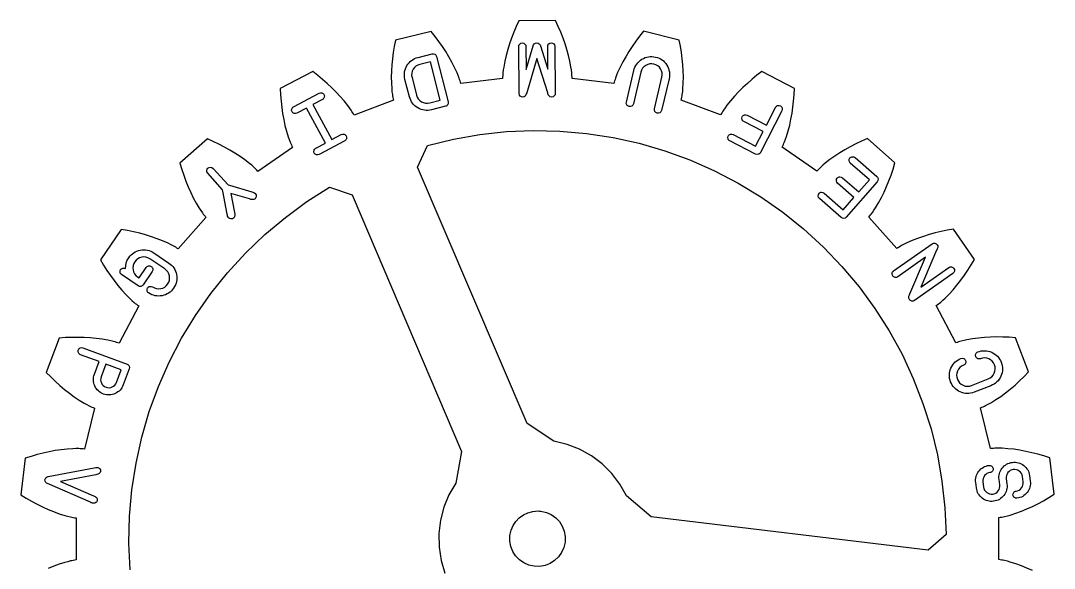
# Model space of a CAD drawing. Extents: x 6 to 255, y 30 to 363.
# Drawn here: x 88.8 to 171.8, y 318.8 to 362.9 of the extents above; entities that cross this region are included whole.
import ezdxf

# ---------------------------------------------------------------- set-up
doc = ezdxf.new("R2010")
doc.units = 0
doc.layers.add('Cut', color=7, linetype='CONTINUOUS')
doc.layers.add('Engrave', color=7, linetype='CONTINUOUS')

msp = doc.modelspace()

# ---------------------------------------------------------------- linework, layer by layer
at = {"layer": 'Cut', "color": 7}
for p, q in [((128.58069, 362.401492), (128.383757, 361.935523)), ((128.792945, 362.86701), (128.58069, 362.401492)), ((131.743781, 362.867911), (128.792945, 362.86701)), ((131.956446, 362.403321), (131.743739, 362.867939)), ((131.743739, 362.867939), (131.743781, 362.867911)), ((132.153829, 361.937352), (131.956446, 362.403321)), ((118.869219, 361.299213), (118.774582, 360.796742)), ((121.73443, 362.006728), (118.869219, 361.299213)), ((122.051686, 361.606102), (121.73443, 362.006728)), ((122.354972, 361.200971), (122.051686, 361.606102)), ((128.202598, 361.469554), (128.038112, 361.003135)), ((128.383757, 361.935523), (128.202598, 361.469554)), ((132.334988, 361.471383), (132.153829, 361.937352)), ((132.499926, 361.004964), (132.334988, 361.471383)), ((138.485911, 361.612885), (138.183077, 361.207753)), ((138.803167, 362.01396), (138.485911, 361.612885)), ((141.668831, 361.309147), (138.803167, 362.01396)), ((141.763917, 360.806225), (141.668831, 361.309147)), ((118.774582, 360.796742), (118.694818, 360.297425)), ((122.642484, 360.792234), (122.354972, 361.200971)), ((122.914226, 360.37899), (122.642484, 360.792234)), ((127.8912, 360.537166), (127.762314, 360.071197)), ((128.038112, 361.003135), (127.8912, 360.537166)), ((132.647737, 360.538995), (132.499926, 361.004964)), ((132.777073, 360.073476), (132.647737, 360.538995)), ((137.895562, 360.798115), (137.624273, 360.384872)), ((138.183077, 361.207753), (137.895562, 360.798115)), ((141.844131, 360.306908), (141.763917, 360.806225)), ((118.630374, 359.801713), (118.582606, 359.309156)), ((118.694818, 360.297425), (118.630374, 359.801713)), ((123.16929, 359.961691), (122.914226, 360.37899)), ((123.405881, 359.540787), (123.16929, 359.961691)), ((127.653708, 359.606129), (127.567184, 359.142414)), ((127.762314, 360.071197), (127.653708, 359.606129)), ((132.88613, 359.608408), (132.777073, 360.073476)), ((132.972654, 359.144693), (132.88613, 359.608408)), ((137.370108, 359.967573), (137.133519, 359.546218)), ((137.624273, 360.384872), (137.370108, 359.967573)), ((141.908574, 359.811197), (141.844131, 360.306908)), ((141.957244, 359.31909), (141.908574, 359.811197)), ((112.221269, 358.775141), (109.608867, 357.402471)), ((112.625948, 358.461941), (112.221269, 358.775141)), ((118.55106, 358.821556), (118.537539, 358.338462)), ((118.582606, 359.309156), (118.55106, 358.821556)), ((123.623092, 359.114925), (123.405881, 359.540787)), ((123.818673, 358.685459), (123.623092, 359.114925)), ((127.533386, 358.911232), (127.506797, 358.68005)), ((127.567184, 359.142414), (127.533386, 358.911232)), ((133.006452, 358.913511), (132.972654, 359.144693)), ((133.033491, 358.682329), (133.006452, 358.913511)), ((136.916758, 359.120807), (136.721626, 358.69089)), ((137.133519, 359.546218), (136.916758, 359.120807)), ((141.989239, 358.83104), (141.957244, 359.31909)), ((142.003221, 358.347946), (141.989239, 358.83104)), ((148.318588, 358.790029), (147.914358, 358.476829)), ((150.932341, 357.41961), (148.318588, 358.790029)), ((113.017109, 358.141531), (112.625948, 358.461941)), ((113.394302, 357.813009), (113.017109, 358.141531)), ((118.537539, 358.338462), (118.5434, 357.860776)), ((123.906549, 358.469148), (123.818673, 358.685459)), ((123.988115, 358.251486), (123.906549, 358.469148)), ((124.025519, 358.141978), (123.988115, 358.251486)), ((124.060671, 358.032021), (124.025519, 358.141978)), ((124.093116, 357.921612), (124.060671, 358.032021)), ((127.482431, 358.22039), (124.122407, 357.810753)), ((127.483816, 358.334854), (127.482431, 358.22039)), ((127.488777, 358.449769), (127.483816, 358.334854)), ((127.496437, 358.564684), (127.488777, 358.449769)), ((127.506797, 358.68005), (127.496437, 358.564684)), ((133.043851, 358.567414), (133.033491, 358.682329)), ((133.051511, 358.452048), (133.043851, 358.567414)), ((133.056472, 358.337133), (133.051511, 358.452048)), ((133.058318, 358.222669), (133.056472, 358.337133)), ((136.418791, 357.816184), (133.058318, 358.222669)), ((136.48008, 358.037452), (136.447633, 357.926593)), ((136.51523, 358.146959), (136.48008, 358.037452)), ((136.552634, 358.256466), (136.51523, 358.146959)), ((136.6333, 358.47458), (136.552634, 358.256466)), ((136.721626, 358.69089), (136.6333, 358.47458)), ((141.997822, 357.870711), (142.003221, 358.347946)), ((147.523647, 358.155968), (147.146906, 357.826996)), ((147.914358, 358.476829), (147.523647, 358.155968)), ((109.608867, 357.402471), (109.637257, 356.891888)), ((113.756621, 357.476827), (113.394302, 357.813009)), ((114.10407, 357.132983), (113.756621, 357.476827)), ((114.434846, 356.780577), (114.10407, 357.132983)), ((118.5434, 357.860776), (118.570436, 357.38985)), ((118.570436, 357.38985), (118.592979, 357.156866)), ((118.592979, 357.156866), (118.622722, 356.926585)), ((124.122407, 357.810753), (124.093116, 357.921612)), ((136.447633, 357.926593), (136.418791, 357.816184)), ((141.918958, 356.936069), (141.948702, 357.1668)), ((141.948702, 357.1668), (141.970783, 357.399334)), ((141.970783, 357.399334), (141.997822, 357.870711)), ((146.437587, 357.146069), (146.106811, 356.793663)), ((146.784584, 357.490814), (146.437587, 357.146069)), ((147.146906, 357.826996), (146.784584, 357.490814)), ((150.904399, 356.909027), (150.932341, 357.41961)), ((109.637257, 356.891888), (109.679618, 356.388065)), ((109.679618, 356.388065), (109.735949, 355.891001)), ((114.747593, 356.419609), (114.434846, 356.780577)), ((115.040063, 356.049177), (114.747593, 356.419609)), ((118.70878, 356.474136), (115.544338, 355.272712)), ((118.622722, 356.926585), (118.640304, 356.812121)), ((118.640304, 356.812121), (118.660124, 356.698558)), ((118.660124, 356.698558), (118.682643, 356.585896)), ((118.682643, 356.585896), (118.70878, 356.474136)), ((141.833327, 356.483619), (141.859014, 356.59538)), ((144.998671, 355.284447), (141.833327, 356.483619)), ((141.859014, 356.59538), (141.881995, 356.708492)), ((141.881995, 356.708492), (141.901376, 356.821605)), ((141.901376, 356.821605), (141.918958, 356.936069)), ((145.794514, 356.432244), (145.502493, 356.061813)), ((146.106811, 356.793663), (145.794514, 356.432244)), ((150.806608, 355.90814), (150.862941, 356.405204)), ((150.862941, 356.405204), (150.904399, 356.909027)), ((109.735949, 355.891001), (109.8067, 355.401599)), ((115.177512, 355.860356), (115.040063, 356.049177)), ((115.308648, 355.667929), (115.177512, 355.860356)), ((115.370839, 355.57104), (115.308648, 355.667929)), ((115.431676, 355.472348), (115.370839, 355.57104)), ((115.489359, 355.373206), (115.431676, 355.472348)), ((145.111332, 355.484985), (145.053649, 355.385392)), ((145.171719, 355.583226), (145.111332, 355.484985)), ((145.234358, 355.680565), (145.171719, 355.583226)), ((145.365047, 355.872992), (145.234358, 355.680565)), ((145.502493, 356.061813), (145.365047, 355.872992)), ((150.736309, 355.418738), (150.806608, 355.90814)), ((109.8067, 355.401599), (109.893224, 354.920758)), ((109.893224, 354.920758), (109.995521, 354.44848)), ((115.544338, 355.272712), (115.489359, 355.373206)), ((145.053649, 355.385392), (144.998671, 355.284447)), ((150.548387, 354.465169), (150.650234, 354.937447)), ((150.650234, 354.937447), (150.736309, 355.418738)), ((109.995521, 354.44848), (110.115393, 353.986116)), ((110.115393, 353.986116), (110.254643, 353.535019)), ((125.659593, 353.715272), (127.795209, 353.947806)), ((127.795209, 353.947806), (129.94119, 354.040638)), ((129.94119, 354.040638), (132.088523, 353.992869)), ((132.088523, 353.992869), (134.228195, 353.804948)), ((134.228195, 353.804948), (136.351192, 353.477327)), ((150.290166, 353.551707), (150.428515, 354.002805)), ((150.428515, 354.002805), (150.548387, 354.465169)), ((103.758566, 353.36062), (101.550396, 351.403011)), ((104.225887, 353.153773), (103.758566, 353.36062)), ((104.682393, 352.936111), (104.225887, 353.153773)), ((110.254643, 353.535019), (110.332154, 353.314652)), ((110.332154, 353.314652), (110.415974, 353.09744)), ((110.415974, 353.09744), (110.460588, 352.991088)), ((110.460588, 352.991088), (110.507005, 352.885636)), ((121.457762, 352.833358), (123.544256, 353.343039)), ((123.544256, 353.343039), (125.659593, 353.715272)), ((136.351192, 353.477327), (138.448053, 353.011808)), ((138.448053, 353.011808), (140.509763, 352.409743)), ((150.037803, 352.901875), (150.084222, 353.007326)), ((150.084222, 353.007326), (150.128834, 353.114129)), ((150.128834, 353.114129), (150.212656, 353.33089)), ((150.212656, 353.33089), (150.290166, 353.551707)), ((155.862416, 352.957302), (155.417628, 352.727923)), ((156.318472, 353.175415), (155.862416, 352.957302)), ((156.786243, 353.382713), (156.318472, 353.175415)), ((158.995764, 351.426904), (156.786243, 353.382713)), ((105.127632, 352.707182), (104.682393, 352.936111)), ((105.559802, 352.467888), (105.127632, 352.707182)), ((105.979805, 352.216878), (105.559802, 352.467888)), ((106.384937, 351.9537), (105.979805, 352.216878)), ((110.60795, 352.67924), (107.822951, 350.754978)), ((110.507005, 352.885636), (110.556125, 352.781537)), ((110.556125, 352.781537), (110.60795, 352.67924)), ((120.642992, 351.103324), (121.457762, 352.833358)), ((140.509763, 352.409743), (142.527761, 351.673836)), ((149.937311, 352.695478), (149.989135, 352.797775)), ((152.72411, 350.773919), (149.937311, 352.695478)), ((149.989135, 352.797775), (150.037803, 352.901875)), ((154.565904, 352.237169), (154.160772, 351.97354)), ((154.985457, 352.488179), (154.565904, 352.237169)), ((155.417628, 352.727923), (154.985457, 352.488179)), ((101.550396, 351.403011), (101.70001, 350.914059)), ((106.774746, 351.678354), (106.384937, 351.9537)), ((107.147431, 351.388588), (106.774746, 351.678354)), ((107.326338, 351.238072), (107.147431, 351.388588)), ((142.527761, 351.673836), (144.493483, 350.808143)), ((153.398729, 351.407979), (153.219822, 351.257012)), ((153.770963, 351.697745), (153.398729, 351.407979)), ((154.160772, 351.97354), (153.770963, 351.697745)), ((158.846601, 350.937502), (158.995764, 351.426904)), ((101.70001, 350.914059), (101.861792, 350.43457)), ((107.499386, 351.082599), (107.326338, 351.238072)), ((107.583657, 351.003285), (107.499386, 351.082599)), ((107.665675, 350.922168), (107.583657, 351.003285)), ((107.745439, 350.8397), (107.665675, 350.922168)), ((107.822951, 350.754978), (107.745439, 350.8397)), ((129.44412, 330.470449), (120.642992, 351.103324)), ((144.493483, 350.808143), (146.398368, 349.815367)), ((152.801172, 350.85864), (152.72411, 350.773919)), ((152.880936, 350.941109), (152.801172, 350.85864)), ((152.962954, 351.022225), (152.880936, 350.941109)), ((153.046774, 351.101539), (152.962954, 351.022225)), ((153.219822, 351.257012), (153.046774, 351.101539)), ((158.51222, 349.98889), (158.685269, 350.458464)), ((158.685269, 350.458464), (158.846601, 350.937502)), ((101.861792, 350.43457), (102.035291, 349.965897)), ((102.035291, 349.965897), (102.221408, 349.507589)), ((146.398368, 349.815367), (148.234303, 348.700466)), ((158.326553, 349.530582), (158.51222, 349.98889)), ((102.221408, 349.507589), (102.420594, 349.060998)), ((102.420594, 349.060998), (102.632849, 348.627025)), ((111.765251, 348.318329), (113.577303, 349.471985)), ((113.577296, 349.471985), (115.389799, 348.862258)), ((113.577303, 349.471985), (113.577296, 349.471985)), ((115.389799, 348.862258), (124.190477, 328.229383)), ((157.915562, 348.650018), (158.127817, 349.083991)), ((158.127817, 349.083991), (158.326553, 349.530582)), ((102.632849, 348.627025), (102.859975, 348.207022)), ((102.859975, 348.207022), (103.102873, 347.802341)), ((110.032513, 347.049308), (111.765251, 348.318329)), ((148.234303, 348.700466), (149.993628, 347.467495)), ((157.446439, 347.824883), (157.688887, 348.229564)), ((157.688887, 348.229564), (157.915562, 348.650018)), ((103.102873, 347.802341), (103.230857, 347.60676)), ((103.230857, 347.60676), (103.364248, 347.416136)), ((103.364248, 347.416136), (103.433197, 347.323303)), ((103.433197, 347.323303), (103.503498, 347.231822)), ((103.503498, 347.231822), (103.576052, 347.142593)), ((103.576052, 347.142593), (103.65086, 347.055618)), ((149.993628, 347.467495), (151.667781, 346.122764)), ((156.898902, 347.078162), (156.97371, 347.164686)), ((156.97371, 347.164686), (157.046263, 347.254364)), ((157.046263, 347.254364), (157.116565, 347.345395)), ((157.116565, 347.345395), (157.185514, 347.438679)), ((157.185514, 347.438679), (157.318455, 347.628852)), ((157.318455, 347.628852), (157.446439, 347.824883)), ((103.65086, 347.055618), (101.407088, 344.521181)), ((108.386299, 345.668976), (110.032513, 347.049308)), ((159.144475, 344.545074), (156.898902, 347.078162)), ((96.837077, 346.078618), (95.162022, 343.649181)), ((97.3409, 345.98939), (96.837077, 346.078618)), ((97.836161, 345.887093), (97.3409, 345.98939)), ((98.32286, 345.771727), (97.836161, 345.887093)), ((98.800095, 345.642391), (98.32286, 345.771727)), ((99.267416, 345.499085), (98.800095, 345.642391)), ((99.723921, 345.340908), (99.267416, 345.499085)), ((106.834271, 344.184546), (108.386299, 345.668976)), ((151.667781, 346.122764), (153.250902, 344.670779)), ((161.283698, 345.52478), (160.827191, 345.366152)), ((161.750569, 345.668536), (161.283698, 345.52478)), ((162.227802, 345.798322), (161.750569, 345.668536)), ((162.714502, 345.914138), (162.227802, 345.798322)), ((163.209762, 346.016435), (162.714502, 345.914138)), ((163.713134, 346.106114), (163.209762, 346.016435)), ((165.390893, 343.678027), (163.713134, 346.106114)), ((100.16871, 345.166507), (99.723921, 345.340908)), ((100.599979, 344.974532), (100.16871, 345.166507)), ((100.80953, 344.871333), (100.599979, 344.974532)), ((101.014574, 344.761826), (100.80953, 344.871333)), ((101.115519, 344.705045), (101.014574, 344.761826)), ((101.214211, 344.64601), (101.115519, 344.705045)), ((101.312001, 344.584722), (101.214211, 344.64601)), ((153.250902, 344.670779), (154.735784, 343.118299)), ((159.337352, 344.669903), (159.240014, 344.609066)), ((159.436495, 344.728938), (159.337352, 344.669903)), ((159.536988, 344.78617), (159.436495, 344.728938)), ((159.742034, 344.895677), (159.536988, 344.78617)), ((159.951585, 344.999326), (159.742034, 344.895677)), ((160.382404, 345.191752), (159.951585, 344.999326)), ((160.827191, 345.366152), (160.382404, 345.191752)), ((101.407088, 344.521181), (101.312001, 344.584722)), ((105.382286, 342.601423), (106.834271, 344.184546)), ((159.240014, 344.609066), (159.144475, 344.545074)), ((95.162022, 343.649181), (95.424298, 343.210251)), ((95.424298, 343.210251), (95.696038, 342.783488)), ((154.735784, 343.118299), (156.115665, 341.472536)), ((164.857327, 342.811884), (165.128617, 343.239097)), ((165.128617, 343.239097), (165.390893, 343.678027)), ((95.696038, 342.783488), (95.976791, 342.369794)), ((95.976791, 342.369794), (96.267007, 341.969168)), ((104.037104, 340.926819), (105.382286, 342.601423)), ((164.287259, 341.997565), (164.577025, 342.39819)), ((164.577025, 342.39819), (164.857327, 342.811884)), ((96.267007, 341.969168), (96.567138, 341.583414)), ((96.567138, 341.583414), (96.877183, 341.212983)), ((156.115665, 341.472536), (157.385136, 339.739798)), ((163.677533, 341.240478), (163.987578, 341.611361)), ((163.987578, 341.611361), (164.287259, 341.997565)), ((96.877183, 341.212983), (97.198044, 340.859225)), ((97.198044, 340.859225), (97.531072, 340.524394)), ((97.531072, 340.524394), (97.701867, 340.365316)), ((102.804133, 339.167944), (104.037104, 340.926819)), ((162.853299, 340.392361), (163.024545, 340.55189)), ((163.024545, 340.55189), (163.357123, 340.88672)), ((163.357123, 340.88672), (163.677533, 341.240478)), ((98.241742, 339.930892), (96.669884, 336.933189)), ((97.701867, 340.365316), (97.877168, 340.212095)), ((97.877168, 340.212095), (97.965946, 340.13864)), ((97.965946, 340.13864), (98.056526, 340.066987)), ((98.056526, 340.066987), (98.148007, 339.997587)), ((98.148007, 339.997587), (98.241742, 339.930892)), ((157.385136, 339.739798), (158.538342, 337.927745)), ((162.313874, 339.957487), (162.407609, 340.024182)), ((163.888434, 336.961134), (162.313874, 339.957487)), ((162.407609, 340.024182), (162.499091, 340.093131)), ((162.499091, 340.093131), (162.58967, 340.165235)), ((162.58967, 340.165235), (162.678448, 340.239141)), ((162.678448, 340.239141), (162.853299, 340.392361)), ((101.689232, 337.332009), (102.804133, 339.167944)), ((91.860129, 337.351389), (90.814627, 334.591626)), ((92.370261, 337.385186), (91.860129, 337.351389)), ((92.875887, 337.404567), (92.370261, 337.385186)), ((93.375655, 337.409066), (92.875887, 337.404567)), ((93.870014, 337.397806), (93.375655, 337.409066)), ((94.358065, 337.370767), (93.870014, 337.397806)), ((94.839356, 337.326152), (94.358065, 337.370767)), ((95.312535, 337.263513), (94.839356, 337.326152)), ((95.777152, 337.180143), (95.312535, 337.263513)), ((96.005631, 337.129671), (95.777152, 337.180143)), ((100.696456, 335.427124), (101.689232, 337.332009)), ((158.538342, 337.927745), (159.570774, 336.044041)), ((164.780716, 337.20854), (164.552236, 337.158068)), ((165.245332, 337.29236), (164.780716, 337.20854)), ((165.718511, 337.355451), (165.245332, 337.29236)), ((166.199803, 337.400063), (165.718511, 337.355451)), ((166.687853, 337.428004), (166.199803, 337.400063)), ((167.182213, 337.439725), (166.687853, 337.428004)), ((167.681981, 337.435664), (167.182213, 337.439725)), ((168.187606, 337.416744), (167.681981, 337.435664)), ((168.697739, 337.383396), (168.187606, 337.416744)), ((169.745493, 334.624535), (168.697739, 337.383396)), ((96.230954, 337.07289), (96.005631, 337.129671)), ((96.342264, 337.041794), (96.230954, 337.07289)), ((96.452672, 337.007997), (96.342264, 337.041794)), ((96.562179, 336.971945), (96.452672, 337.007997)), ((96.669884, 336.933189), (96.562179, 336.971945)), ((163.996139, 336.99989), (163.888434, 336.961134)), ((164.105194, 337.035942), (163.996139, 336.99989)), ((164.215604, 337.069739), (164.105194, 337.035942)), ((164.326913, 337.101285), (164.215604, 337.069739)), ((164.552236, 337.158068), (164.326913, 337.101285)), ((159.570774, 336.044041), (160.477475, 334.096796)), ((99.830763, 333.461402), (100.696456, 335.427124)), ((90.814627, 334.591626), (91.174243, 334.228404)), ((91.174243, 334.228404), (91.540169, 333.879153)), ((91.540169, 333.879153), (91.911952, 333.544323)), ((160.477475, 334.096796), (161.25529, 332.09457)), ((168.649067, 333.57633), (169.020851, 333.911161)), ((169.020851, 333.911161), (169.385875, 334.260864)), ((169.385875, 334.260864), (169.745493, 334.624535)), ((91.911952, 333.544323), (92.289594, 333.225265)), ((92.289594, 333.225265), (92.673545, 332.92243)), ((99.094855, 331.443406), (99.830763, 333.461402)), ((167.888376, 332.953536), (168.271424, 333.256371)), ((168.271424, 333.256371), (168.649067, 333.57633)), ((92.673545, 332.92243), (93.063355, 332.636718)), ((93.063355, 332.636718), (93.459473, 332.369935)), ((93.459473, 332.369935), (93.862352, 332.124783)), ((166.70002, 332.15499), (167.102447, 332.400594)), ((167.102447, 332.400594), (167.498565, 332.667377)), ((167.498565, 332.667377), (167.888376, 332.953536)), ((93.862352, 332.124783), (94.066946, 332.011221)), ((94.694697, 331.718751), (93.885784, 328.431281)), ((94.066946, 332.011221), (94.273342, 331.904418)), ((94.273342, 331.904418), (94.377441, 331.853946)), ((94.377441, 331.853946), (94.482442, 331.806175)), ((94.482442, 331.806175), (94.587894, 331.760661)), ((94.587894, 331.760661), (94.694697, 331.718751)), ((98.493241, 329.381696), (99.094855, 331.443406)), ((161.25529, 332.09457), (161.900165, 330.04593)), ((165.867673, 331.748056), (165.974478, 331.790416)), ((166.679287, 328.461938), (165.867673, 331.748056)), ((165.974478, 331.790416), (166.079929, 331.835932)), ((166.079929, 331.835932), (166.184928, 331.884153)), ((166.184928, 331.884153), (166.28903, 331.934173)), ((166.28903, 331.934173), (166.495426, 332.040976)), ((166.495426, 332.040976), (166.70002, 332.15499)), ((131.601367, 329.051811), (129.44412, 330.470449)), ((161.900165, 330.04593), (162.409848, 327.958984)), ((98.027271, 327.284836), (98.493241, 329.381696)), ((132.654528, 328.80035), (131.601367, 329.051811)), ((90.57398, 328.105478), (90.089083, 327.98155)), ((91.056172, 328.212733), (90.57398, 328.105478)), ((91.537012, 328.303311), (91.056172, 328.212733)), ((92.014698, 328.375414), (91.537012, 328.303311)), ((92.489229, 328.427691), (92.014698, 328.375414)), ((92.960155, 328.457884), (92.489229, 328.427691)), ((93.194041, 328.463745), (92.960155, 328.457884)), ((93.426575, 328.46236), (93.194041, 328.463745)), ((93.541941, 328.458761), (93.426575, 328.46236)), ((93.657306, 328.452462), (93.541941, 328.458761)), ((93.772221, 328.443902), (93.657306, 328.452462)), ((93.885784, 328.431281), (93.772221, 328.443902)), ((124.190477, 328.229383), (123.720902, 325.69089)), ((133.663977, 328.407387), (132.654528, 328.80035)), ((134.610788, 327.881031), (133.663977, 328.407387)), ((166.793301, 328.474097), (166.679287, 328.461938)), ((166.908217, 328.483119), (166.793301, 328.474097)), ((167.023132, 328.488979), (166.908217, 328.483119)), ((167.138948, 328.49304), (167.023132, 328.488979)), ((167.371031, 328.494424), (167.138948, 328.49304)), ((167.604916, 328.489025), (167.371031, 328.494424)), ((168.075844, 328.458831), (167.604916, 328.489025)), ((168.550825, 328.407007), (168.075844, 328.458831)), ((169.02851, 328.335355), (168.550825, 328.407007)), ((169.509351, 328.245675), (169.02851, 328.335355)), ((169.991543, 328.138421), (169.509351, 328.245675)), ((170.476438, 328.014943), (169.991543, 328.138421)), ((89.115686, 327.686828), (88.761476, 324.757171)), ((89.603286, 327.841849), (89.115686, 327.686828)), ((90.089083, 327.98155), (89.603286, 327.841849)), ((97.69965, 325.161838), (98.027271, 327.284836)), ((135.47648, 327.230747), (134.610788, 327.881031)), ((136.246185, 326.468702), (135.47648, 327.230747)), ((162.409848, 327.958984), (162.782081, 325.843194)), ((170.962688, 327.875694), (170.476438, 328.014943)), ((171.449836, 327.721123), (170.962688, 327.875694)), ((171.807198, 324.791465), (171.449836, 327.721123)), ((136.905028, 325.609317), (136.246185, 326.468702)), ((123.720902, 325.69089), (123.173817, 324.755796)), ((137.440848, 324.667915), (136.905028, 325.609317)), ((162.782081, 325.843194), (163.015063, 323.70848)), ((88.761476, 324.757171), (89.197703, 324.490388)), ((97.51173, 323.022166), (97.69965, 325.161838)), ((123.173817, 324.755796), (122.75877, 323.755812)), ((171.370973, 324.524233), (171.807198, 324.791465)), ((89.197703, 324.490388), (89.636182, 324.238927)), ((89.636182, 324.238927), (90.077365, 324.002788)), ((90.077365, 324.002788), (90.520351, 323.783323)), ((139.404318, 322.991959), (137.440848, 324.667915)), ((170.048774, 323.816266), (170.49176, 324.036181)), ((170.49176, 324.036181), (170.932494, 324.27232)), ((170.932494, 324.27232), (171.370973, 324.524233)), ((90.520351, 323.783323), (90.96559, 323.580983)), ((90.96559, 323.580983), (91.412182, 323.397118)), ((91.412182, 323.397118), (91.860575, 323.233082)), ((91.860575, 323.233082), (92.310771, 323.091129)), ((92.310771, 323.091129), (92.536545, 323.029842)), ((122.75877, 323.755812), (122.483424, 322.708509)), ((130.331441, 323.449811), (130.331441, 323.44982)), ((163.015063, 323.70848), (163.107445, 321.56205)), ((167.807257, 323.006906), (168.03303, 323.060982)), ((168.03303, 323.060982), (168.258805, 323.122721)), ((168.258805, 323.122721), (168.709001, 323.265126)), ((168.709001, 323.265126), (169.157395, 323.42916)), ((169.157395, 323.42916), (169.603984, 323.613475)), ((169.603984, 323.613475), (170.048774, 323.816266)), ((92.536545, 323.029842), (92.76232, 322.975763)), ((92.76232, 322.975763), (92.875883, 322.951877)), ((92.875883, 322.951877), (92.988995, 322.930258)), ((92.988995, 322.930258), (93.102558, 322.911338)), ((93.102558, 322.911338), (93.216121, 322.896017)), ((93.216121, 322.896017), (93.217481, 319.511208)), ((97.46351, 320.874833), (97.51173, 323.022166)), ((122.483424, 322.708509), (122.353188, 321.633264)), ((161.673487, 320.297534), (139.404318, 322.991959)), ((167.353904, 322.926688), (167.467468, 322.94247)), ((167.355288, 319.541879), (167.353904, 322.926688)), ((167.467468, 322.94247), (167.581032, 322.96139)), ((167.581032, 322.96139), (167.694143, 322.982571)), ((167.694143, 322.982571), (167.807257, 323.006906)), ((122.353188, 321.633264), (122.370769, 320.550359)), ((163.107445, 321.56205), (161.673487, 320.297534)), ((97.556342, 318.728853), (97.46351, 320.874833)), ((122.370769, 320.550359), (122.535255, 319.480073)), ((91.413992, 319.008748), (90.967401, 318.824433)), ((91.862386, 319.172784), (91.413992, 319.008748)), ((92.312582, 319.315189), (91.862386, 319.172784)), ((92.537906, 319.376475), (92.312582, 319.315189)), ((92.764131, 319.431004), (92.537906, 319.376475)), ((92.877243, 319.454887), (92.764131, 319.431004)), ((92.990355, 319.476506), (92.877243, 319.454887)), ((93.103918, 319.495426), (92.990355, 319.476506)), ((93.217481, 319.511208), (93.103918, 319.495426)), ((122.535255, 319.480073), (122.843947, 318.441782)), ((167.468851, 319.526558), (167.355288, 319.541879)), ((167.582415, 319.507638), (167.468851, 319.526558)), ((167.695526, 319.486018), (167.582415, 319.507638)), ((167.808638, 319.462133), (167.695526, 319.486018)), ((168.034863, 319.408057), (167.808638, 319.462133)), ((168.260638, 319.346767), (168.034863, 319.408057)), ((168.710834, 319.204814), (168.260638, 319.346767)), ((169.158778, 319.040778), (168.710834, 319.204814)), ((169.605819, 318.856915), (169.158778, 319.040778)), ((170.051057, 318.654573), (169.605819, 318.856915))]:
    msp.add_line(p, q, dxfattribs=at)
for points in [[(128.070544, 321.486794), (128.208149, 322.624695), (129.18549, 323.473269), (130.331441, 323.449811)], [(130.331441, 323.44982), (130.405714, 323.448261), (130.479863, 323.442994), (130.55361, 323.434038)], [(130.55361, 323.434038), (131.776986, 323.286038), (132.648777, 322.174357), (132.500854, 320.950972)], [(130.017788, 319.003728), (128.794413, 319.151728), (127.922622, 320.263409), (128.070544, 321.486794)], [(132.500854, 320.950972), (132.352854, 319.727597), (131.241173, 318.855806), (130.017788, 319.003728)]]:
    msp.add_open_spline(points, degree=3, dxfattribs=at)
at = {"layer": 'Engrave', "color": 5}
for p, q in [((128.806733, 357.000702), (128.776404, 360.77942)), ((129.357741, 360.784096), (129.372505, 358.94415)), ((129.372505, 358.94415), (129.93861, 360.846896)), ((129.93861, 360.846896), (129.944457, 360.846881)), ((130.514161, 360.851455), (130.520008, 360.85144)), ((130.520008, 360.85144), (131.116583, 358.958027)), ((131.116583, 358.958027), (131.101819, 360.797971)), ((131.683159, 360.802645), (131.713485, 357.023929)), ((120.686811, 359.918937), (121.81338, 360.206613)), ((122.16694, 359.996891), (123.101888, 356.335538)), ((130.237452, 359.837571), (129.416717, 357.063621)), ((131.102608, 357.077151), (130.237452, 359.837571)), ((121.675575, 359.571409), (120.830649, 359.355653)), ((122.466684, 356.473343), (121.675575, 359.571409)), ((137.421389, 356.317361), (138.022822, 358.86341)), ((119.997786, 356.742918), (119.638193, 358.151131)), ((120.201478, 358.294968), (120.561073, 356.886756)), ((138.588609, 358.729758), (137.98718, 356.18371)), ((139.684543, 355.782755), (140.285975, 358.328804)), ((140.851763, 358.195152), (140.250333, 355.649104)), ((110.682598, 355.943629), (112.731039, 357.044334)), ((113.006224, 356.532225), (112.238046, 356.119459)), ((121.621756, 356.257586), (122.466684, 356.473343)), ((128.806786, 357.000592), (128.806733, 357.000702)), ((111.72594, 355.844281), (110.957778, 355.431516)), ((113.239415, 353.027675), (111.72594, 355.844281)), ((112.238046, 356.119459), (113.751518, 353.302853)), ((122.892166, 355.981977), (121.765597, 355.6943)), ((149.92197, 355.625164), (148.192495, 352.265321)), ((148.673359, 354.469766), (149.405064, 355.891237)), ((148.407294, 353.952865), (146.856598, 354.751085)), ((147.122663, 355.267986), (148.673359, 354.469766)), ((147.808627, 352.789844), (148.407294, 353.952865)), ((112.471247, 352.614909), (113.239415, 353.027675)), ((114.794871, 353.203507), (112.74643, 352.102799)), ((113.751518, 353.302853), (114.519686, 353.715616)), ((147.801009, 352.139906), (145.733418, 353.2042)), ((145.999483, 353.7211), (147.808627, 352.789844)), ((155.416641, 351.418324), (155.416628, 351.418316)), ((156.950341, 350.081161), (155.416641, 351.418324)), ((155.798684, 351.856525), (157.551487, 350.328337)), ((104.987407, 349.276158), (103.788008, 350.605689)), ((104.219671, 350.995094), (105.419067, 349.665563)), ((105.419067, 349.665563), (105.419088, 349.665555)), ((105.419088, 349.665555), (105.53061, 349.633059)), ((105.53061, 349.633059), (107.333174, 349.106037)), ((155.708678, 348.657), (154.394077, 349.803141)), ((154.776135, 350.24135), (156.090736, 349.095211)), ((157.579562, 349.918211), (155.096257, 347.069913)), ((156.090736, 349.095211), (156.950341, 350.081161)), ((105.008283, 349.161883), (104.987407, 349.276158)), ((105.3475, 347.314744), (105.008283, 349.161883)), ((107.13938, 348.539741), (105.651077, 348.974442)), ((105.651077, 348.974442), (105.930718, 347.449379)), ((153.315373, 349.008215), (154.849073, 347.671049)), ((154.686137, 347.041828), (152.933336, 348.570017)), ((154.849073, 347.671049), (155.708678, 348.657)), ((158.893835, 342.752656), (161.98393, 344.92773)), ((99.462502, 344.201421), (100.665242, 343.385462)), ((161.465215, 343.851675), (159.228461, 342.277258)), ((160.198879, 340.8986), (161.465215, 343.851675)), ((162.352019, 344.40479), (161.085683, 341.451715)), ((98.277243, 342.195443), (98.848415, 343.037359)), ((100.338858, 342.904366), (99.13612, 343.720325)), ((161.085683, 341.451715), (163.322436, 343.026132)), ((98.191407, 341.551155), (96.868392, 342.448712)), ((98.156969, 342.27704), (98.277243, 342.195443)), ((99.329509, 342.710976), (98.595145, 341.628511)), ((163.657063, 342.550733), (160.566967, 340.375659)), ((160.116146, 340.662631), (160.116146, 340.662631)), ((93.76243, 336.562558), (97.307905, 335.25518)), ((95.061317, 335.463968), (93.561307, 336.017088)), ((165.870445, 335.690121), (165.870429, 335.690115)), ((94.684188, 334.441235), (95.061317, 335.463968)), ((95.606774, 335.262832), (95.229645, 334.240101)), ((96.834052, 334.810278), (95.606774, 335.262832)), ((96.456926, 333.787547), (96.834052, 334.810278)), ((97.480077, 334.881885), (97.002383, 333.586421)), ((94.684188, 334.441245), (94.684188, 334.441235)), ((165.149006, 333.537518), (166.503336, 334.064928)), ((96.456936, 333.787555), (96.456926, 333.787547)), ((166.714278, 333.523183), (165.359947, 332.995776)), ((90.97483, 326.224805), (94.679246, 326.92434)), ((166.56214, 327.117327), (166.56214, 327.117327)), ((90.711485, 325.961569), (90.711702, 325.961616)), ((90.9106, 325.646985), (90.911129, 325.652752)), ((94.370903, 324.15088), (90.9106, 325.646985)), ((90.974301, 326.219038), (90.97483, 326.224805)), ((94.791561, 326.356147), (91.948087, 325.824118)), ((91.948087, 325.824118), (94.605268, 324.680528)), ((165.550191, 325.301904), (165.494538, 325.734358)), ((166.071142, 325.808563), (166.126797, 325.376107)), ((167.424158, 325.543069), (167.368503, 325.97552)), ((167.945109, 326.049725), (168.000762, 325.617272)), ((169.298122, 325.784229), (169.242467, 326.216685)), ((169.819073, 326.29089), (169.874726, 325.858434))]:
    msp.add_line(p, q, dxfattribs=at)
for points in [[(128.776404, 360.77942), (128.775699, 360.85887), (128.804214, 360.927895), (128.861949, 360.986496)], [(128.861949, 360.986496), (128.917693, 361.043143), (128.985289, 361.071788), (129.064736, 361.072432)], [(129.064736, 361.072432), (129.144187, 361.073067), (129.213206, 361.045521), (129.271791, 360.989794)], [(129.271791, 360.989794), (129.328453, 360.932111), (129.357103, 360.863545), (129.357741, 360.784096)], [(129.944457, 360.846881), (129.953718, 360.901216), (129.979488, 360.949871), (130.021769, 360.992845)], [(130.021769, 360.992845), (130.079437, 361.051447), (130.147996, 361.081068), (130.227445, 361.081709)], [(130.227445, 361.081709), (130.306894, 361.082344), (130.37495, 361.053821), (130.431614, 360.996141)], [(130.431614, 360.996141), (130.476526, 360.953866), (130.504042, 360.905637), (130.514161, 360.851455)], [(131.101819, 360.797971), (131.101114, 360.877423), (131.129629, 360.946448), (131.187364, 361.005047)], [(131.187364, 361.005047), (131.24311, 361.061694), (131.310707, 361.09034), (131.390154, 361.090984)], [(131.390154, 361.090984), (131.469605, 361.091619), (131.538622, 361.064072), (131.597206, 361.008345)], [(131.597206, 361.008345), (131.653871, 360.950661), (131.682522, 360.882095), (131.683159, 360.802645)], [(119.797615, 359.253866), (120.001747, 359.598), (120.298145, 359.81969), (120.686811, 359.918937)], [(121.81338, 360.206613), (121.890362, 360.226276), (121.96397, 360.216071), (122.034204, 360.176)], [(122.034204, 360.176), (122.103038, 360.133575), (122.147284, 360.073872), (122.16694, 359.996891)], [(138.022822, 358.86341), (138.115041, 359.253805), (138.332514, 359.554876), (138.675239, 359.766623)], [(138.675239, 359.766623), (139.015633, 359.976928), (139.381027, 360.035971), (139.771421, 359.943752)], [(139.771421, 359.943752), (140.161814, 359.851533), (140.463107, 359.635004), (140.675301, 359.294165)], [(119.638193, 358.151131), (119.538944, 358.539797), (119.592085, 358.907375), (119.797615, 359.253866)], [(120.296855, 358.95534), (120.173818, 358.747917), (120.142026, 358.527793), (120.201478, 358.294968)], [(120.830649, 359.355653), (120.597825, 359.296199), (120.419893, 359.162762), (120.296855, 358.95534)], [(138.979227, 359.270688), (138.774057, 359.143928), (138.643851, 358.963618), (138.588609, 358.729758)], [(139.63777, 359.377964), (139.40391, 359.433206), (139.184395, 359.397447), (138.979227, 359.270688)], [(140.1787, 358.987346), (140.051938, 359.192515), (139.871628, 359.322721), (139.63777, 359.377964)], [(140.285975, 358.328804), (140.341216, 358.562664), (140.305458, 358.782178), (140.1787, 358.987346)], [(140.675301, 359.294165), (140.885162, 358.951885), (140.943982, 358.585547), (140.851763, 358.195152)], [(112.731039, 357.044334), (112.801025, 357.081944), (112.874924, 357.089755), (112.952736, 357.067769)], [(112.952736, 357.067769), (113.029758, 357.043157), (113.087074, 356.995857), (113.124683, 356.925869)], [(113.14675, 356.706729), (113.123055, 356.628), (113.076213, 356.569832), (113.006224, 356.532225)], [(113.124683, 356.925869), (113.162293, 356.855881), (113.169648, 356.782835), (113.14675, 356.706729)], [(120.665676, 355.85444), (120.319666, 356.058092), (120.097036, 356.354251), (119.997786, 356.742918)], [(120.561073, 356.886756), (120.620525, 356.653932), (120.753963, 356.476001), (120.961388, 356.352962)], [(120.961388, 356.352962), (121.16881, 356.229925), (121.388933, 356.198133), (121.621756, 356.257586)], [(123.101888, 356.335538), (123.12155, 356.258557), (123.111106, 356.185888), (123.070556, 356.117531)], [(128.895609, 356.797819), (128.837025, 356.853549), (128.807418, 356.92114), (128.806786, 357.000592)], [(129.09978, 356.712251), (129.020331, 356.711616), (128.952274, 356.740139), (128.895609, 356.797819)], [(129.288039, 356.798062), (129.241983, 356.741492), (129.17923, 356.712889), (129.09978, 356.712251)], [(129.416717, 357.063621), (129.367392, 356.931446), (129.324499, 356.842926), (129.288039, 356.798062)], [(131.218098, 356.813555), (131.167295, 356.865471), (131.128798, 356.953336), (131.102608, 357.077151)], [(131.42515, 356.730916), (131.345701, 356.730281), (131.276684, 356.757828), (131.218098, 356.813555)], [(131.62794, 356.816853), (131.572196, 356.760204), (131.5046, 356.731558), (131.42515, 356.730916)], [(131.713485, 357.023929), (131.714191, 356.944478), (131.685676, 356.875453), (131.62794, 356.816853)], [(137.459479, 356.099287), (137.415824, 356.167349), (137.403128, 356.24004), (137.421389, 356.317361)], [(110.564133, 355.549986), (110.526523, 355.619972), (110.519565, 355.69433), (110.543258, 355.773061)], [(110.543258, 355.773061), (110.566162, 355.849164), (110.612608, 355.90602), (110.682598, 355.943629)], [(110.737261, 355.412021), (110.659448, 355.434009), (110.601739, 355.479997), (110.564133, 355.549986)], [(121.765597, 355.6943), (121.376929, 355.595053), (121.010289, 355.648433), (120.665676, 355.85444)], [(123.070556, 356.117531), (123.028611, 356.046818), (122.969147, 356.001633), (122.892166, 355.981977)], [(137.637459, 355.967641), (137.560135, 355.985907), (137.500808, 356.029789), (137.459479, 356.099287)], [(137.858362, 356.005064), (137.788415, 355.961856), (137.714781, 355.949381), (137.637459, 355.967641)], [(137.98718, 356.18371), (137.968913, 356.106387), (137.925974, 356.046838), (137.858362, 356.005064)], [(139.722635, 355.564681), (139.67898, 355.632743), (139.666283, 355.705434), (139.684543, 355.782755)], [(139.900612, 355.433037), (139.823288, 355.451302), (139.763963, 355.495183), (139.722635, 355.564681)], [(140.121515, 355.470458), (140.05157, 355.42725), (139.977935, 355.414776), (139.900612, 355.433037)], [(140.250333, 355.649104), (140.232066, 355.571781), (140.189127, 355.512232), (140.121515, 355.470458)], [(149.405064, 355.891237), (149.441427, 355.961879), (149.498758, 356.009742), (149.577057, 356.034825)], [(149.577057, 356.034825), (149.652742, 356.059074), (149.725906, 356.053016), (149.79655, 356.016651)], [(149.79655, 356.016651), (149.867194, 355.980287), (149.9155, 355.923818), (149.94147, 355.847243)], [(149.94147, 355.847243), (149.964833, 355.769833), (149.958333, 355.695807), (149.92197, 355.625164)], [(110.957778, 355.431516), (110.88779, 355.393906), (110.814284, 355.387408), (110.737261, 355.412021)], [(146.715593, 354.921745), (146.689624, 354.998319), (146.694818, 355.071928), (146.731177, 355.142571)], [(146.856598, 354.751085), (146.785954, 354.787449), (146.738952, 354.844336), (146.715593, 354.921745)], [(146.731177, 355.142571), (146.767542, 355.213215), (146.824872, 355.261077), (146.90317, 355.28616)], [(146.90317, 355.28616), (146.978855, 355.310409), (147.052019, 355.304351), (147.122663, 355.267986)], [(114.519686, 353.715616), (114.589673, 353.753226), (114.663573, 353.761038), (114.741385, 353.73905)], [(114.741385, 353.73905), (114.818407, 353.714439), (114.875721, 353.667139), (114.913328, 353.59715)], [(114.935394, 353.378012), (114.911701, 353.299282), (114.86486, 353.241114), (114.794871, 353.203507)], [(114.913328, 353.59715), (114.950937, 353.527163), (114.958293, 353.454117), (114.935394, 353.378012)], [(145.592413, 353.374861), (145.566442, 353.451434), (145.571636, 353.525042), (145.607997, 353.595685)], [(145.733418, 353.2042), (145.662774, 353.240563), (145.615772, 353.297451), (145.592413, 353.374861)], [(145.607997, 353.595685), (145.644362, 353.666329), (145.701691, 353.714191), (145.779987, 353.739274)], [(145.779987, 353.739274), (145.855674, 353.763523), (145.928839, 353.757465), (145.999483, 353.7211)], [(112.352785, 352.221267), (112.315176, 352.291254), (112.308217, 352.365613), (112.33191, 352.444343)], [(112.33191, 352.444343), (112.354814, 352.520445), (112.40126, 352.577301), (112.471247, 352.614909)], [(112.525913, 352.083305), (112.448102, 352.10529), (112.390393, 352.151278), (112.352785, 352.221267)], [(148.024421, 352.122989), (147.946124, 352.097904), (147.871653, 352.103543), (147.801009, 352.139906)], [(148.192495, 352.265321), (148.156132, 352.194678), (148.100108, 352.147234), (148.024421, 352.122989)], [(112.74643, 352.102799), (112.676442, 352.065189), (112.602936, 352.058691), (112.525913, 352.083305)], [(155.320576, 351.617769), (155.313697, 351.698333), (155.336359, 351.768559), (155.388564, 351.828446)], [(155.416628, 351.418316), (155.35674, 351.470529), (155.324723, 351.537013), (155.320576, 351.617769)], [(155.388564, 351.828446), (155.440776, 351.888333), (155.507895, 351.921085), (155.589919, 351.926703)], [(155.589919, 351.926703), (155.66921, 351.93213), (155.738798, 351.908738), (155.798684, 351.856525)], [(103.788008, 350.605689), (103.734788, 350.664683), (103.710288, 350.735233), (103.714507, 350.817341)], [(103.714507, 350.817341), (103.718599, 350.896712), (103.75014, 350.963007), (103.809127, 351.016226)], [(103.809127, 351.016226), (103.868121, 351.069447), (103.938024, 351.094661), (104.018836, 351.091871)], [(104.018836, 351.091871), (104.099506, 351.086346), (104.166451, 351.054087), (104.219671, 350.995094)], [(154.298028, 350.002594), (154.291131, 350.083158), (154.313793, 350.153383), (154.366012, 350.21327)], [(154.394077, 349.803141), (154.334191, 349.855354), (154.302175, 349.921839), (154.298028, 350.002594)], [(154.366012, 350.21327), (154.418227, 350.273158), (154.485347, 350.30591), (154.567371, 350.311528)], [(154.567371, 350.311528), (154.64666, 350.316956), (154.716248, 350.293563), (154.776135, 350.24135)], [(157.551487, 350.328337), (157.611375, 350.276124), (157.644763, 350.209735), (157.651651, 350.129171)], [(157.651651, 350.129171), (157.655813, 350.048418), (157.631784, 349.978099), (157.579562, 349.918211)], [(107.333174, 349.106037), (107.467316, 349.073063), (107.560997, 349.027079), (107.614217, 348.968085)], [(107.614217, 348.968085), (107.667437, 348.909092), (107.692005, 348.83991), (107.687922, 348.760539)], [(152.837263, 348.769458), (152.830366, 348.850022), (152.853029, 348.920248), (152.905251, 348.980135)], [(152.905251, 348.980135), (152.957462, 349.040024), (153.02458, 349.072776), (153.106606, 349.078392)], [(153.106606, 349.078392), (153.185895, 349.083819), (153.255484, 349.060427), (153.315373, 349.008215)], [(107.383595, 348.48601), (107.302785, 348.488797), (107.221379, 348.506707), (107.13938, 348.539741)], [(107.593092, 348.557547), (107.534097, 348.504326), (107.464265, 348.48048), (107.383595, 348.48601)], [(107.687922, 348.760539), (107.683688, 348.67843), (107.652079, 348.610766), (107.593092, 348.557547)], [(152.933336, 348.570017), (152.873448, 348.62223), (152.841424, 348.68871), (152.837263, 348.769458)], [(105.455881, 347.021031), (105.402661, 347.080025), (105.366534, 347.177929), (105.3475, 347.314744)], [(105.961254, 347.202889), (105.95702, 347.120782), (105.925411, 347.053117), (105.866424, 346.999896)], [(105.930718, 347.449379), (105.955155, 347.364422), (105.965333, 347.282259), (105.961254, 347.202889)], [(105.656927, 346.92836), (105.576116, 346.931145), (105.509101, 346.962036), (105.455881, 347.021031)], [(105.866424, 346.999896), (105.807429, 346.946678), (105.737597, 346.922833), (105.656927, 346.92836)], [(154.899002, 346.971932), (154.816978, 346.966316), (154.746023, 346.989615), (154.686137, 347.041828)], [(155.096257, 347.069913), (155.044044, 347.010024), (154.978293, 346.977364), (154.899002, 346.971932)], [(161.98393, 344.92773), (162.048901, 344.973462), (162.121888, 344.989289), (162.202891, 344.975211)], [(162.202891, 344.975211), (162.281192, 344.961603), (162.34321, 344.922313), (162.388944, 344.857342)], [(162.438802, 344.640054), (162.423615, 344.560637), (162.394687, 344.482216), (162.352019, 344.40479)], [(162.388944, 344.857342), (162.434676, 344.792371), (162.451295, 344.719941), (162.438802, 344.640054)], [(97.192372, 342.931439), (97.173955, 343.246017), (97.257766, 343.540418), (97.443805, 343.814643)], [(97.443805, 343.814643), (97.66901, 344.146599), (97.978643, 344.351025), (98.372705, 344.42792)], [(98.482549, 343.854612), (98.245689, 343.80923), (98.059806, 343.687112), (97.9249, 343.48826)], [(98.372705, 344.42792), (98.767281, 344.502126), (99.130547, 344.426626), (99.462502, 344.201421)], [(99.13612, 343.720325), (98.937266, 343.855232), (98.719409, 343.899994), (98.482549, 343.854612)], [(96.977435, 342.971877), (97.056579, 342.98844), (97.128225, 342.97496), (97.192372, 342.931439)], [(97.9249, 343.48826), (97.789996, 343.289405), (97.745235, 343.071548), (97.790616, 342.834689)], [(98.848415, 343.037359), (98.89302, 343.103111), (98.954895, 343.144266), (99.034039, 343.160824)], [(99.034039, 343.160824), (99.113698, 343.174696), (99.186402, 343.159326), (99.252153, 343.114716)], [(99.252153, 343.114716), (99.317902, 343.070111), (99.358255, 343.00878), (99.373211, 342.930723)], [(100.665242, 343.385462), (100.997198, 343.160257), (101.200822, 342.851168), (101.276115, 342.458194)], [(163.322436, 343.026132), (163.387407, 343.071865), (163.460393, 343.087693), (163.541395, 343.073615)], [(163.541395, 343.073615), (163.619699, 343.060007), (163.681717, 343.020717), (163.72745, 342.955747)], [(96.746562, 342.636742), (96.731604, 342.714799), (96.746429, 342.786702), (96.791036, 342.852452)], [(96.868392, 342.448712), (96.802643, 342.493318), (96.762033, 342.555995), (96.746562, 342.636742)], [(96.791036, 342.852452), (96.835643, 342.918201), (96.897776, 342.958009), (96.977435, 342.971877)], [(97.790616, 342.834689), (97.835997, 342.597828), (97.958115, 342.411945), (98.156969, 342.27704)], [(99.373211, 342.930723), (99.38868, 342.849976), (99.374113, 342.776727), (99.329509, 342.710976)], [(100.70521, 342.346717), (100.659829, 342.583578), (100.537712, 342.769461), (100.338858, 342.904366)], [(100.570926, 341.693149), (100.70583, 341.892002), (100.750592, 342.109858), (100.70521, 342.346717)], [(101.276115, 342.458194), (101.351925, 342.062529), (101.277227, 341.69872), (101.052021, 341.366765)], [(158.823451, 342.347643), (158.777718, 342.412614), (158.762447, 342.484809), (158.777638, 342.564225)], [(158.777638, 342.564225), (158.790126, 342.644113), (158.828859, 342.706923), (158.893835, 342.752656)], [(159.013554, 342.22907), (158.932549, 342.243147), (158.869181, 342.282672), (158.823451, 342.347643)], [(159.228461, 342.277258), (159.16349, 342.231524), (159.091854, 342.215462), (159.013554, 342.22907)], [(163.777308, 342.738459), (163.762121, 342.659042), (163.722039, 342.596467), (163.657063, 342.550733)], [(163.72745, 342.955747), (163.773182, 342.890775), (163.789801, 342.818346), (163.777308, 342.738459)], [(98.408746, 341.509086), (98.329604, 341.492523), (98.257158, 341.506546), (98.191407, 341.551155)], [(98.595145, 341.628511), (98.55054, 341.562762), (98.488407, 341.522953), (98.408746, 341.509086)], [(98.911492, 341.168015), (98.896534, 341.246072), (98.911359, 341.317975), (98.955968, 341.383725)], [(98.955968, 341.383725), (99.000573, 341.449474), (99.062448, 341.490628), (99.141592, 341.507187)], [(99.141592, 341.507187), (99.221251, 341.521058), (99.293956, 341.505689), (99.359706, 341.461081)], [(99.359706, 341.461081), (99.55856, 341.326174), (99.776417, 341.281412), (100.013277, 341.326794)], [(100.013277, 341.326794), (100.250138, 341.372176), (100.436021, 341.494295), (100.570926, 341.693149)], [(101.052021, 341.366765), (100.826816, 341.034809), (100.516926, 340.831729), (100.122349, 340.757524)], [(99.033324, 340.979986), (98.967574, 341.024591), (98.926963, 341.087267), (98.911492, 341.168015)], [(100.122349, 340.757524), (99.728288, 340.680627), (99.365279, 340.754781), (99.033324, 340.979986)], [(160.161956, 340.446049), (160.116224, 340.51102), (160.100954, 340.583214), (160.116146, 340.662631)], [(160.116146, 340.662631), (160.128635, 340.742518), (160.156212, 340.821174), (160.198879, 340.8986)], [(160.35206, 340.327473), (160.271056, 340.341549), (160.207689, 340.381074), (160.161956, 340.446049)], [(160.566967, 340.375659), (160.501996, 340.329926), (160.43036, 340.313864), (160.35206, 340.327473)], [(93.397839, 336.17031), (93.364555, 336.24248), (93.361653, 336.315838), (93.389135, 336.390386)], [(93.389135, 336.390386), (93.416623, 336.464931), (93.466788, 336.519755), (93.53963, 336.554858)], [(93.53963, 336.554858), (93.61362, 336.587471), (93.687886, 336.590037), (93.76243, 336.562558)], [(165.659482, 336.231842), (166.033284, 336.377389), (166.404591, 336.369134), (166.773404, 336.207077)], [(93.561307, 336.017088), (93.486762, 336.044578), (93.432272, 336.095652), (93.397839, 336.17031)], [(163.504041, 334.933931), (163.664315, 335.302048), (163.93135, 335.558887), (164.305146, 335.704451)], [(164.305146, 335.704451), (164.379159, 335.733347), (164.453813, 335.731221), (164.529108, 335.698074)], [(164.529108, 335.698074), (164.601867, 335.6661), (164.652662, 335.613094), (164.681495, 335.539057)], [(164.681495, 335.539057), (164.710391, 335.465044), (164.709174, 335.390742), (164.677844, 335.316151)], [(165.494083, 335.855496), (165.465187, 335.929509), (165.467665, 336.00326), (165.501518, 336.076748)], [(165.650235, 335.694825), (165.574966, 335.727903), (165.522916, 335.78146), (165.494083, 335.855496)], [(165.501518, 336.076748), (165.53279, 336.151313), (165.585445, 336.203011), (165.659482, 336.231842)], [(165.870429, 335.690115), (165.796418, 335.661218), (165.72302, 335.662788), (165.650235, 335.694825)], [(166.537507, 335.675383), (166.316718, 335.772411), (166.094364, 335.777324), (165.870445, 335.690121)], [(166.999486, 335.193966), (166.912265, 335.417874), (166.758272, 335.578347), (166.537507, 335.675383)], [(166.773404, 336.207077), (167.139717, 336.046099), (167.395652, 335.778713), (167.541212, 335.404918)], [(97.307905, 335.25518), (97.382452, 335.227692), (97.436368, 335.177862), (97.469653, 335.105691)], [(97.469653, 335.105691), (97.504085, 335.031032), (97.50756, 334.95643), (97.480077, 334.881885)], [(163.478217, 333.822715), (163.33267, 334.196519), (163.341278, 334.566924), (163.504041, 334.933931)], [(164.034702, 334.70073), (163.937674, 334.47994), (163.932762, 334.257587), (164.019965, 334.03367)], [(164.516117, 335.162708), (164.292211, 335.075488), (164.131739, 334.921495), (164.034702, 334.70073)], [(164.677844, 335.316151), (164.644063, 335.242688), (164.590154, 335.191541), (164.516117, 335.162708)], [(166.984748, 334.526909), (167.081776, 334.747699), (167.086689, 334.970051), (166.999486, 335.193966)], [(167.541212, 335.404918), (167.686759, 335.031115), (167.679404, 334.660158), (167.519146, 334.292047)], [(94.720669, 333.498355), (94.578349, 333.806947), (94.566189, 334.121244), (94.684188, 334.441245)], [(95.229645, 334.240101), (95.167293, 334.071009), (95.173996, 333.904338), (95.249753, 333.740089)], [(164.019965, 334.03367), (164.107186, 333.809764), (164.26118, 333.649292), (164.481946, 333.552256)], [(166.503336, 334.064928), (166.727243, 334.152149), (166.887713, 334.306143), (166.984748, 334.526909)], [(167.519146, 334.292047), (167.356362, 333.925034), (167.088073, 333.668746), (166.714278, 333.523183)], [(95.415875, 332.854737), (95.095872, 332.972736), (94.864136, 333.187275), (94.720669, 333.498355)], [(95.249753, 333.740089), (95.325505, 333.575837), (95.447927, 333.462535), (95.617019, 333.400181)], [(95.617019, 333.400181), (95.786111, 333.337831), (95.952781, 333.344534), (96.117031, 333.420289)], [(96.117031, 333.420289), (96.281285, 333.496036), (96.394586, 333.618458), (96.456936, 333.787555)], [(97.002383, 333.586421), (96.884384, 333.26642), (96.67018, 333.035594), (96.359771, 332.893943)], [(164.249787, 333.018901), (163.880967, 333.180983), (163.623777, 333.448921), (163.478217, 333.822715)], [(165.359947, 332.995776), (164.986144, 332.850229), (164.616091, 332.857937), (164.249787, 333.018901)], [(164.481946, 333.552256), (164.702736, 333.455228), (164.925089, 333.450315), (165.149006, 333.537518)], [(96.359771, 332.893943), (96.050508, 332.749805), (95.735876, 332.736737), (95.415875, 332.854737)], [(167.617576, 326.886806), (167.824986, 327.157729), (168.097829, 327.314957), (168.436104, 327.358489)], [(168.436104, 327.358489), (168.774379, 327.402024), (169.079103, 327.319125), (169.350274, 327.109792)], [(94.679246, 326.92434), (94.772127, 326.953003), (94.851308, 326.963698), (94.916789, 326.956423)], [(95.066022, 326.457255), (95.004815, 326.415315), (94.913328, 326.381613), (94.791561, 326.356147)], [(94.916789, 326.956423), (94.995754, 326.947639), (95.06006, 326.912218), (95.109704, 326.850159)], [(95.173569, 326.635402), (95.164785, 326.556438), (95.128936, 326.497056), (95.066022, 326.457255)], [(95.109704, 326.850159), (95.16106, 326.785955), (95.182348, 326.714369), (95.173569, 326.635402)], [(165.494538, 325.734358), (165.451005, 326.072633), (165.534029, 326.376395), (165.743609, 326.645644)], [(165.743609, 326.645644), (165.951021, 326.916567), (166.223865, 327.073794), (166.56214, 327.117327)], [(166.636342, 326.540723), (166.457595, 326.517719), (166.312957, 326.434627), (166.202428, 326.291449)], [(166.56214, 327.117327), (166.640942, 327.127469), (166.712883, 327.10742), (166.777963, 327.057179)], [(166.830279, 326.650674), (166.779791, 326.587514), (166.715146, 326.550864), (166.636342, 326.540723)], [(166.777963, 327.057179), (166.840876, 327.008614), (166.877402, 326.94493), (166.887543, 326.866126)], [(166.887543, 326.866126), (166.897685, 326.787325), (166.878597, 326.715507), (166.830279, 326.650674)], [(167.368503, 325.97552), (167.324972, 326.313797), (167.407996, 326.617559), (167.617576, 326.886806)], [(168.076395, 326.532614), (167.965867, 326.389437), (167.922104, 326.228474), (167.945109, 326.049725)], [(168.510309, 326.781886), (168.33156, 326.758883), (168.186922, 326.675792), (168.076395, 326.532614)], [(168.993198, 326.650599), (168.850019, 326.761126), (168.689057, 326.804889), (168.510309, 326.781886)], [(169.242467, 326.216685), (169.219464, 326.395433), (169.136374, 326.540071), (168.993198, 326.650599)], [(169.350274, 327.109792), (169.619274, 326.902131), (169.775541, 326.629164), (169.819073, 326.29089)], [(90.77535, 325.746815), (90.723995, 325.811018), (90.702706, 325.882603), (90.711485, 325.961569)], [(90.711702, 325.961616), (90.720486, 326.040584), (90.756871, 326.104783), (90.820856, 326.154212)], [(90.911129, 325.652752), (90.858271, 325.668381), (90.813011, 325.699735), (90.77535, 325.746815)], [(90.820856, 326.154212), (90.868153, 326.193799), (90.919301, 326.215407), (90.974301, 326.219038)], [(166.202428, 326.291449), (166.091901, 326.148272), (166.048139, 325.98731), (166.071142, 325.808563)], [(167.292869, 325.060178), (167.403398, 325.203359), (167.447161, 325.364322), (167.424158, 325.543069)], [(168.000762, 325.617272), (168.044296, 325.278997), (167.962356, 324.974398), (167.754942, 324.703475)], [(169.166836, 325.301343), (169.277363, 325.44452), (169.321125, 325.605482), (169.298122, 325.784229)], [(169.874726, 325.858434), (169.91826, 325.520161), (169.836322, 325.215562), (169.628909, 324.944638)], [(166.022247, 324.480492), (165.751076, 324.689825), (165.593723, 324.963629), (165.550191, 325.301904)], [(166.126797, 325.376107), (166.1498, 325.19736), (166.232891, 325.052722), (166.376069, 324.942193)], [(166.376069, 324.942193), (166.519246, 324.831666), (166.680208, 324.787905), (166.858957, 324.810909)], [(166.858957, 324.810909), (167.037705, 324.833912), (167.182342, 324.917002), (167.292869, 325.060178)], [(168.481721, 324.726666), (168.471579, 324.805468), (168.491751, 324.876448), (168.542239, 324.939608)], [(168.594553, 324.533102), (168.529474, 324.583343), (168.491863, 324.647864), (168.481721, 324.726666)], [(168.542239, 324.939608), (168.590557, 325.004443), (168.654118, 325.041931), (168.732922, 325.052072)], [(168.732922, 325.052072), (168.911669, 325.075074), (169.056307, 325.158165), (169.166836, 325.301343)], [(169.628909, 324.944638), (169.419328, 324.67539), (169.1454, 324.519), (168.807127, 324.475465)], [(94.595598, 324.067404), (94.530115, 324.074688), (94.455217, 324.102514), (94.370903, 324.15088)], [(94.80746, 324.131599), (94.745182, 324.080029), (94.674562, 324.05863), (94.595598, 324.067404)], [(94.605268, 324.680528), (94.718471, 324.628946), (94.80043, 324.576939), (94.851145, 324.524506)], [(94.916614, 324.324195), (94.90783, 324.245229), (94.871445, 324.181031), (94.80746, 324.131599)], [(94.851145, 324.524506), (94.903572, 324.469931), (94.925395, 324.403161), (94.916614, 324.324195)], [(166.93316, 324.234303), (166.594885, 324.19077), (166.291247, 324.272833), (166.022247, 324.480492)], [(167.754942, 324.703475), (167.545362, 324.434226), (167.271435, 324.277835), (166.93316, 324.234303)], [(168.807127, 324.475465), (168.728323, 324.465323), (168.657465, 324.484535), (168.594553, 324.533102)]]:
    msp.add_open_spline(points, degree=3, dxfattribs=at)

doc.saveas('drawing.dxf')
